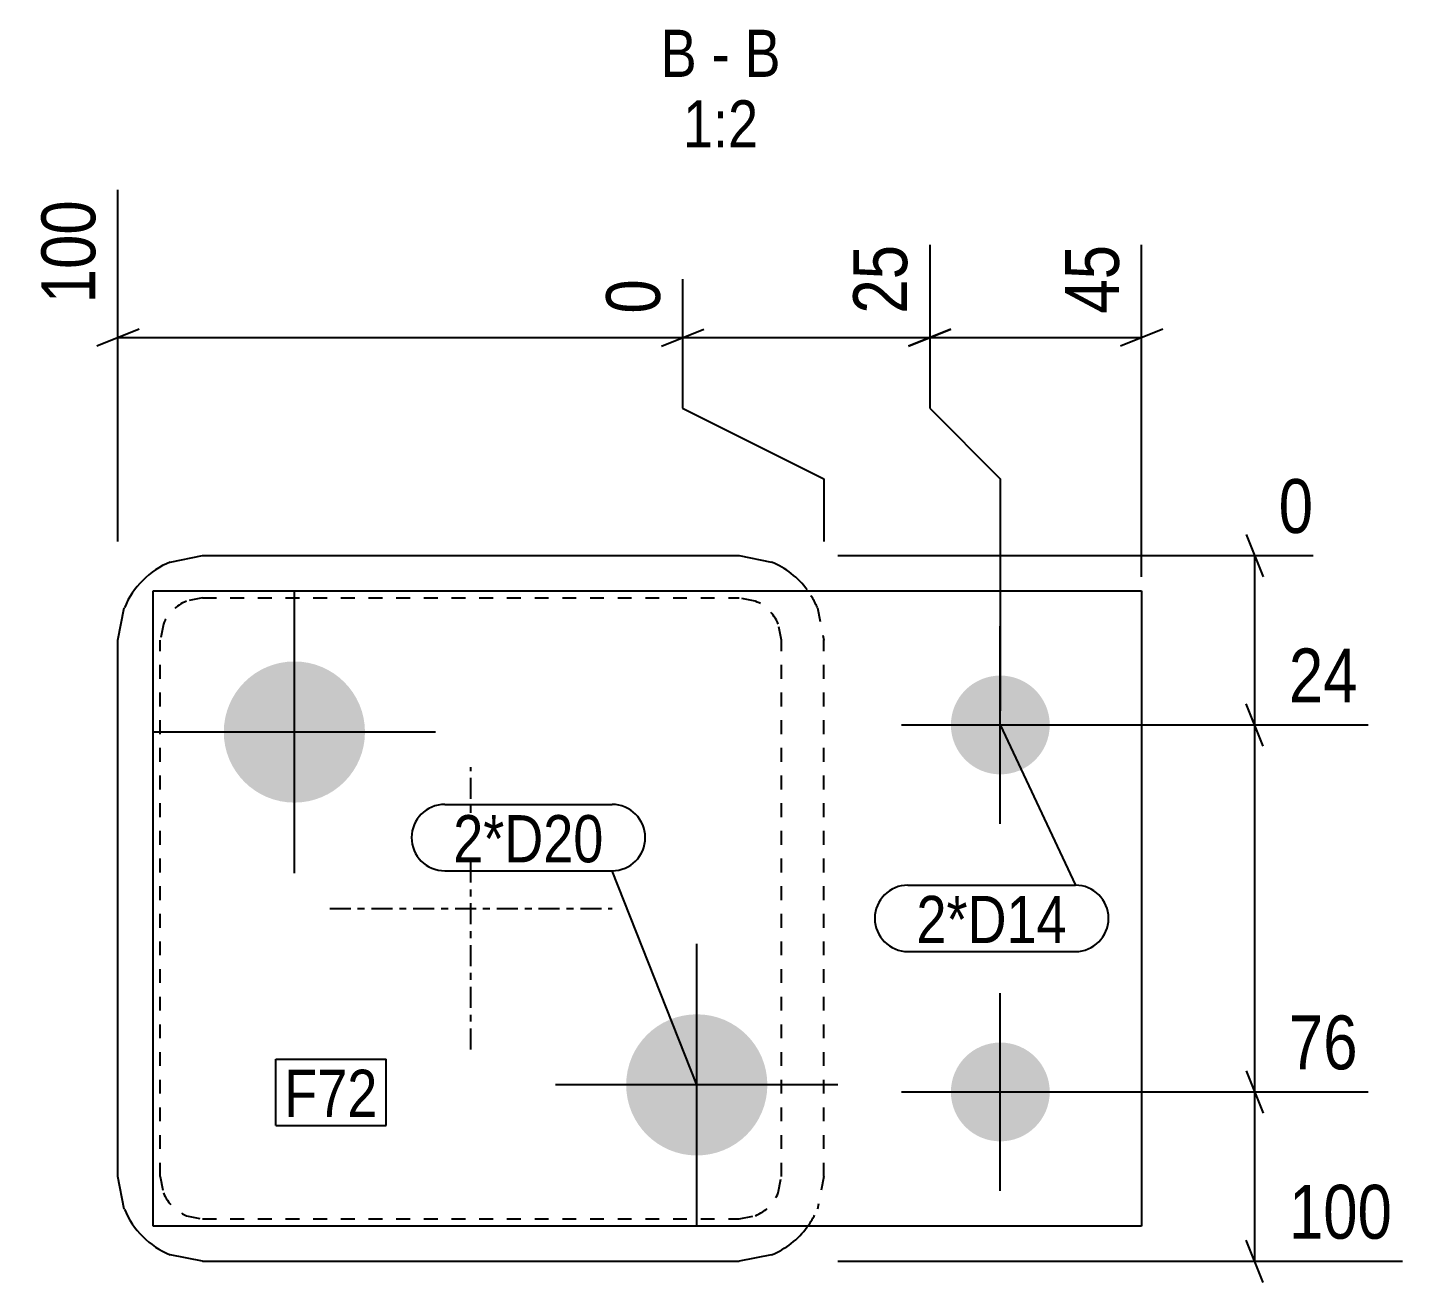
# Model space of a CAD drawing. Header units: millimetres. Extents: x 19 to 35337, y 5 to 1131.
# Drawn here: x 8031.9 to 8226.8, y 4.8 to 182.6 of the extents above; entities that cross this region are included whole.
import ezdxf

# ---------------------------------------------------------------- set-up
doc = ezdxf.new("R2010")
doc.units = ezdxf.units.MM
doc.linetypes.add('DXK_LINE_DOT2', pattern=[3.9198, 1.9599, -1.9599])
doc.linetypes.add('DXK_LINE_DOT3', pattern=[5.9187, 2.979, -0.9799, 0.9799, -0.9799])
for name, color, linetype in [('MÅLSÆTNING', 7, 'Continuous'), ('STÅL', 7, 'Continuous'), ('TEKST', 7, 'Continuous')]:
    doc.layers.add(name, color=color, linetype=linetype)
doc.styles.add('Arial Narrow', font='ARIALN.TTF', dxfattribs={"height": 0.2})

msp = doc.modelspace()

# ---------------------------------------------------------------- hatches: boundary and pattern name
at = {"layer": 'STÅL', "linetype": 'Continuous'}
for points in [[(8069.68, 72.8, -1), (8069.68, 92.8, -1)], [(8169.68, 90.8, -1), (8169.68, 76.8, -1)], [(8126.68, 22.8, -1), (8126.68, 42.8, -1)], [(8169.68, 38.8, -1), (8169.68, 24.8, -1)]]:
    msp.add_hatch(color=96, dxfattribs=at).paths.add_polyline_path(points)

# ---------------------------------------------------------------- linework, layer by layer
at = {"layer": 'MÅLSÆTNING', "color": 7, "linetype": 'Continuous'}
for p, q in [((8044.68, 109.8), (8044.68, 159.63)), ((8159.68, 151.84), (8159.68, 128.69)), ((8159.68, 151.84), (8159.68, 128.69)), ((8189.68, 104.8), (8189.68, 151.84)), ((8124.68, 146.97), (8124.68, 128.69)), ((8124.68, 146.97), (8124.68, 128.69)), ((8047.68, 139.89), (8041.68, 137.49)), ((8044.68, 138.69), (8124.68, 138.69)), ((8121.68, 137.49), (8127.68, 139.89)), ((8121.68, 137.49), (8127.68, 139.89)), ((8124.68, 138.69), (8159.68, 138.69)), ((8162.68, 139.89), (8156.68, 137.49)), ((8159.68, 138.69), (8189.68, 138.69)), ((8192.68, 139.89), (8186.68, 137.49)), ((8124.68, 128.69), (8144.68, 118.69)), ((8124.68, 128.69), (8144.68, 118.69)), ((8159.68, 128.69), (8169.68, 118.69)), ((8159.68, 128.69), (8169.68, 118.69)), ((8144.68, 118.69), (8144.68, 109.8)), ((8144.68, 118.69), (8144.68, 109.8)), ((8169.68, 118.69), (8169.68, 85.8)), ((8169.68, 118.69), (8169.68, 85.8)), ((8204.51, 110.8), (8206.91, 104.8)), ((8146.68, 107.8), (8213.98, 107.8)), ((8205.71, 83.8), (8205.71, 107.8)), ((8206.91, 80.8), (8204.51, 86.8)), ((8206.91, 80.8), (8204.51, 86.8)), ((8171.68, 83.8), (8221.77, 83.8)), ((8171.68, 83.8), (8221.77, 83.8)), ((8205.71, 31.8), (8205.71, 83.8)), ((8204.51, 34.8), (8206.91, 28.8)), ((8204.51, 34.8), (8206.91, 28.8)), ((8171.68, 31.8), (8221.77, 31.8)), ((8171.68, 31.8), (8221.77, 31.8)), ((8205.71, 7.8), (8205.71, 31.8)), ((8206.91, 4.8), (8204.51, 10.8)), ((8146.68, 7.8), (8226.65, 7.8))]:
    msp.add_line(p, q, dxfattribs=at)
at = {"layer": 'STÅL', "color": 2, "linetype": 'Continuous'}
for p, q in [((8052.09, 106.89), (8056.68, 107.8)), ((8056.68, 107.8), (8132.68, 107.8)), ((8132.68, 107.8), (8137.27, 106.89)), ((8049.68, 12.8), (8049.68, 102.8)), ((8049.68, 102.8), (8189.68, 102.8)), ((8189.68, 102.8), (8189.68, 12.8)), ((8044.68, 95.8), (8045.59, 100.39)), ((8044.68, 19.8), (8044.68, 95.8)), ((8045.59, 15.21), (8044.68, 19.8)), ((8189.68, 12.8), (8049.68, 12.8)), ((8056.68, 7.8), (8052.09, 8.71)), ((8056.68, 7.8), (8132.68, 7.8)), ((8137.27, 8.71), (8132.68, 7.8))]:
    msp.add_line(p, q, dxfattribs=at)
at = {"layer": 'STÅL', "color": 7, "linetype": 'DXK_LINE_DOT2'}
for p, q in [((8056.68, 101.8), (8054.38, 101.34)), ((8056.68, 101.8), (8132.68, 101.8)), ((8134.97, 101.34), (8132.68, 101.8)), ((8143.76, 100.39), (8144.68, 95.8)), ((8051.13, 98.1), (8050.68, 95.8)), ((8138.68, 95.8), (8138.22, 98.1)), ((8050.68, 19.8), (8050.68, 95.8)), ((8138.68, 19.8), (8138.68, 95.8)), ((8144.68, 19.8), (8144.68, 95.8)), ((8050.68, 19.8), (8051.13, 17.5)), ((8138.22, 17.5), (8138.68, 19.8)), ((8144.68, 19.8), (8143.76, 15.21)), ((8054.38, 14.26), (8056.68, 13.8)), ((8056.68, 13.8), (8132.68, 13.8)), ((8132.68, 13.8), (8134.97, 14.26))]:
    msp.add_line(p, q, dxfattribs=at)
at = {"layer": 'STÅL', "color": 96, "linetype": 'Continuous'}
for p, q in [((8069.68, 62.8), (8069.68, 102.8)), ((8169.68, 69.8), (8169.68, 97.8)), ((8089.68, 82.8), (8049.68, 82.8)), ((8155.68, 83.8), (8183.68, 83.8)), ((8126.68, 12.8), (8126.68, 52.8)), ((8169.68, 17.8), (8169.68, 45.8)), ((8146.68, 32.8), (8106.68, 32.8)), ((8155.68, 31.8), (8183.68, 31.8))]:
    msp.add_line(p, q, dxfattribs=at)
at = {"layer": 'STÅL', "color": 7, "linetype": 'DXK_LINE_DOT3'}
for p, q in [((8094.68, 37.8), (8094.68, 77.8)), ((8074.68, 57.8), (8114.68, 57.8))]:
    msp.add_line(p, q, dxfattribs=at)
at = {"layer": 'STÅL', "color": 2, "linetype": 'Continuous'}
for centre, start, end in [((8056.68, 95.8), 112.5, 157.5), ((8132.68, 95.8), 36.4486, 67.5), ((8056.68, 19.8), 202.5, 247.5), ((8132.68, 19.8), 292.5, 323.5514)]:
    msp.add_arc(centre, 12, start, end, dxfattribs=at)
at = {"layer": 'STÅL', "color": 7, "linetype": 'DXK_LINE_DOT2'}
for centre, radius, start, end in [((8132.68, 95.8), 12, 22.5, 36.4486), ((8056.68, 95.8), 6, 112.5, 157.5), ((8132.68, 95.8), 6, 22.5, 67.5), ((8056.68, 19.8), 6, 202.5, 247.5), ((8132.68, 19.8), 6, 292.5, 337.5), ((8132.68, 19.8), 12, 323.5514, 337.5)]:
    msp.add_arc(centre, radius, start, end, dxfattribs=at)
at = {"layer": 'TEKST', "color": 7, "linetype": 'Continuous'}
for p, q in [((8169.68, 83.8), (8180.31, 61.1)), ((8090.98, 72.54), (8114.69, 72.54)), ((8090.98, 63.14), (8114.69, 63.14)), ((8126.68, 32.8), (8114.69, 63.14)), ((8156.6, 61.1), (8180.31, 61.1)), ((8156.6, 51.7), (8180.31, 51.7)), ((8067.04, 36.46), (8082.66, 36.46)), ((8067.04, 27.06), (8067.04, 36.46)), ((8082.66, 27.06), (8082.66, 36.46)), ((8067.04, 27.06), (8082.66, 27.06))]:
    msp.add_line(p, q, dxfattribs=at)
for centre, start, end in [((8090.98, 67.84), 90, 270), ((8114.69, 67.84), 270, 90), ((8156.6, 56.4), 90, 270), ((8180.31, 56.4), 270, 90)]:
    msp.add_arc(centre, 4.7, start, end, dxfattribs=at)

# ---------------------------------------------------------------- wipeouts: each hides what was drawn before it
at = {"color": 0, "linetype": 'Continuous'}
for points, layer in [([(8043.08, 159.77), (8031.88, 159.77), (8031.88, 141.95), (8043.08, 141.95)], 'MÅLSÆTNING'), ([(8221.91, 85.4), (8221.91, 96.6), (8208.96, 96.6), (8208.96, 85.4)], 'MÅLSÆTNING'), ([(8221.91, 33.4), (8221.91, 44.6), (8208.96, 44.6), (8208.96, 33.4)], 'MÅLSÆTNING'), ([(8226.79, 9.4), (8226.79, 20.6), (8208.96, 20.6), (8208.96, 9.4)], 'MÅLSÆTNING'), ([(8126.69, 175.63), (8126.69, 182.63), (8121.57, 182.63), (8121.57, 175.63)], 'TEKST'), ([(8131.34, 175.63), (8131.34, 182.63), (8128.79, 182.63), (8128.79, 175.63)], 'TEKST'), ([(8138.55, 175.63), (8138.55, 182.63), (8133.44, 182.63), (8133.44, 175.63)], 'TEKST'), ([(8135.39, 165.63), (8135.39, 172.63), (8124.73, 172.63), (8124.73, 165.63)], 'TEKST')]:
    msp.add_wipeout(points, dxfattribs=at).dxf.layer = layer
at = {"color": 0}
for points in [[(8179.11, 52.9), (8179.11, 59.9), (8157.8, 59.9), (8157.8, 52.9)], [(8081.46, 28.26), (8081.46, 35.26), (8068.24, 35.26), (8068.24, 28.26)]]:
    msp.add_wipeout(points, dxfattribs=at).dxf.layer = 'TEKST'

# ---------------------------------------------------------------- next in the draw order: texts
at = {"layer": 'MÅLSÆTNING', "color": 3, "linetype": 'Continuous', "style": 'Arial Narrow'}
msp.add_text('100', height=7.635, rotation=90.0002, dxfattribs=at).set_placement((8041.48, 143.55))
for s, p in [('24', (8210.56, 87)), ('76', (8210.56, 35)), ('100', (8210.56, 11))]:
    msp.add_text(s, height=7.635, dxfattribs=at).set_placement(p)
at = {"layer": 'TEKST', "color": 3, "linetype": 'Continuous', "style": 'Arial Narrow'}
for s, height, p in [('B', 6.68, (8121.57, 175.63)), ('B', 6.68, (8133.44, 175.63)), ('-', 6.68, (8128.79, 175.63)), ('1:2', 6.681, (8124.73, 165.63))]:
    msp.add_text(s, height=height, dxfattribs=at).set_placement(p)

# ---------------------------------------------------------------- next in the draw order: wipeouts: each hides what was drawn before it
at = {"color": 0, "linetype": 'Continuous'}
for points in [[(8158.08, 153.44), (8146.88, 153.44), (8146.88, 140.49), (8158.08, 140.49)], [(8188.08, 153.44), (8176.88, 153.44), (8176.88, 140.49), (8188.08, 140.49)], [(8123.08, 148.57), (8111.88, 148.57), (8111.88, 140.49), (8123.08, 140.49)], [(8215.58, 109.4), (8215.58, 120.6), (8207.51, 120.6), (8207.51, 109.4)]]:
    msp.add_wipeout(points, dxfattribs=at).dxf.layer = 'MÅLSÆTNING'
at = {"color": 0}
for points in [[(8113.49, 64.34), (8113.49, 71.34), (8092.18, 71.34), (8092.18, 64.34)], [(8179.11, 52.9), (8179.11, 59.9), (8157.8, 59.9), (8157.8, 52.9)], [(8081.46, 28.26), (8081.46, 35.26), (8068.24, 35.26), (8068.24, 28.26)]]:
    msp.add_wipeout(points, dxfattribs=at).dxf.layer = 'TEKST'

# ---------------------------------------------------------------- next in the draw order: linework, layer by layer
at = {"layer": 'MÅLSÆTNING', "color": 7, "linetype": 'Continuous'}
msp.add_line((8156.68, 137.49), (8162.68, 139.89), dxfattribs=at)

# ---------------------------------------------------------------- next in the draw order: texts
at = {"layer": 'MÅLSÆTNING', "color": 3, "linetype": 'Continuous', "style": 'Arial Narrow'}
for s, height, p in [('25', 7.635, (8156.48, 142.09)), ('45', 7.635, (8186.48, 142.09)), ('0', 7.64, (8121.48, 142.09))]:
    msp.add_text(s, height=height, rotation=90.0002, dxfattribs=at).set_placement(p)
msp.add_text('0', height=7.64, dxfattribs=at).set_placement((8209.11, 111))
at = {"layer": 'TEKST', "color": 3, "style": 'Arial Narrow'}
for s, p in [('2*D14', (8157.8, 52.9)), ('F72', (8068.24, 28.26))]:
    msp.add_text(s, height=6.681, dxfattribs=at).set_placement(p)

# ---------------------------------------------------------------- next in the draw order: wipeouts: each hides what was drawn before it
at = {"color": 0}
msp.add_wipeout([(8113.49, 64.34), (8113.49, 71.34), (8092.18, 71.34), (8092.18, 64.34)], dxfattribs=at).dxf.layer = 'TEKST'

# ---------------------------------------------------------------- next in the draw order: texts
at = {"layer": 'TEKST', "color": 3, "style": 'Arial Narrow'}
msp.add_text('2*D20', height=6.681, dxfattribs=at).set_placement((8092.18, 64.34))

doc.saveas('drawing.dxf')
